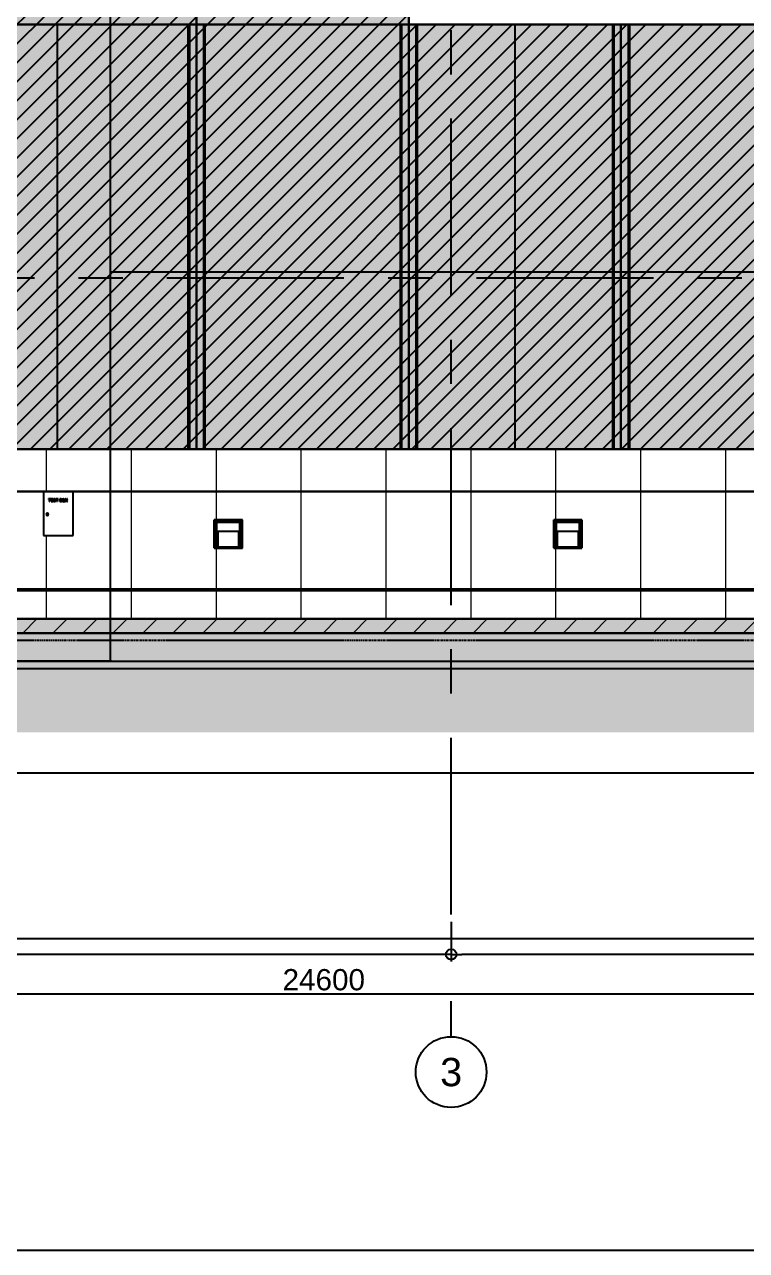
# Model space of a CAD drawing. Header units: millimetres. Extents: x 2519235 to 7246330, y 25937 to 201821.
# Drawn here: x 3252969 to 3258072, y 96627 to 105290 of the extents above; entities that cross this region are included whole.
import ezdxf
from ezdxf.enums import TextEntityAlignment as Align
from ezdxf.xclip import XClip

# ---------------------------------------------------------------- set-up
doc = ezdxf.new("R2010")
doc.units = ezdxf.units.MM
doc.header["$XCLIPFRAME"] = 0
doc.set_wipeout_variables(frame=1)
for name, pattern in [('Centre', [31.75, 6.35, -4.7625, 15.875, -4.7625]), ('HIDDEN', [0.375, 0.25, -0.125]), ('TA_GL_005.00000', [13.75, 5, -1.25, 1.25, -1.25, 5])]:
    doc.linetypes.add(name, pattern=pattern)
for name, color, linetype in [('000 - 0_HIDE_OBJ_FRAMING_DEF_SUB_1', 7, 'Continuous'), ('000 - 0_SYM_DWG_GRID-BUBBLE_MAIN_COLOR_1', 7, 'Continuous'), ('000 - 0_SYM_DWG_GRIDLINE_MAIN_COLOR_1', 7, 'Continuous'), ('000 - 0_SYM_DWG_GRIDLINE_MAIN_COLOR_251', 7, 'Continuous'), ('000 - CONCRETE_COL_CUT_COLOR_1', 7, 'Continuous'), ('000 - CONCRETE_COL_HATCH_', 7, 'Continuous'), ('000 - CONCRETE_COL_WIPEOUT_', 7, 'Continuous'), ('000 - CONCRETE_PRECAST_HATCH_', 7, 'Continuous'), ('000 - CONCRETE_WALL_CUT_COLOR_3', 7, 'Continuous'), ('000 - CONCRETE_WALL_CUT_COLOR_5', 7, 'Continuous'), ('000 - H A T C H', 7, 'Continuous'), ('010 - ASPG_DIMS_NOM', 7, 'Continuous'), ('010 - ASPG_DIMS_OVERALL_2', 7, 'Continuous'), ('_Wall-PRECAST-E1', 7, 'HIDDEN'), ('_งานโครงสร้าง', 7, 'Continuous')]:
    doc.layers.add(name, color=color, linetype=linetype)
doc.styles.add('Arial', font='arial.ttf', dxfattribs={"height": 300})
doc.styles.add('FAMELINE_FOR_CKST', font='arial.ttf')
doc.styles.add('TA', font='', dxfattribs={"height": 4.5})
doc.styles.get('TA').set_extended_font_data('Cordia New')
doc.dimstyles.new('FAMELINE-CKST_C-C', dxfattribs={"dimtxt": 0.3, "dimasz": 0.15, "dimexe": 0.1, "dimexo": 0.1, "dimgap": 0.05, "dimtad": 1, "dimzin": 0, "dimdsep": 46, "dimtxsty": 'FAMELINE_FOR_CKST', "dimblk": 'ORIGIN', "dimblk1": 'ORIGIN', "dimblk2": 'ORIGIN', "dimsah": 1, "dimcen": 0.1, "dimdle": 0.1, "dimclrd": 7, "dimclre": 7, "dimclrt": 7, "dimadec": 0, "dimazin": 0, "dimtfac": 1, "dimtix": 1, "dimtmove": 2, "dimatfit": 3, "dimfxl": 1, "dimtolj": 1, "dimtzin": 0, "dimlwd": -1, "dimlwe": -1, "dimarcsym": 0})

# ---------------------------------------------------------------- blocks, each defined once
blk = doc.blocks.new('W-1-PP17-ENT1_REV02_20260415-163809_PP17_ENT1_SE_ELE3')
at = {"layer": '_Wall-PRECAST-E1', "color": 7, "lineweight": -3}
for points in [[(9900, 105290), (11400, 105290), (11400, 108290), (9900, 108290)], [(11400, 105290), (12900, 105290), (12900, 108290), (11400, 108290)], [(9900, 102290), (11400, 102290), (11400, 105290), (9900, 105290)], [(11400, 102290), (12900, 102290), (12900, 105290), (11400, 105290)], [(12900, 105290), (14400, 105290), (14400, 102290), (12900, 102290)], [(14400, 102290), (15900, 102290), (15900, 105290), (14400, 105290)]]:
    blk.add_lwpolyline(points, close=True, dxfattribs=at)
at = {"layer": '_งานโครงสร้าง', "color": 7, "extrusion": (-1.22465e-16, 1, 0)}
for p, q in [((10789.9, 116340), (10789.9, 100790)), ((10799.9, 100790), (10049.8, 100790))]:
    blk.add_line(p, q, dxfattribs=at)
at = {"layer": '_งานโครงสร้าง', "color": 7}
blk.add_line((17309.8, 103540), (10789.9, 103540), dxfattribs=at)
at = {"layer": 'Defpoints', "color": 7}
blk.add_lwpolyline([(-21407.2, 100790), (23378.9, 100790), (23378.9, 98830), (-21407.2, 98830)], close=True, dxfattribs=at)
blk = doc.blocks.new('*U962')
at = {"layer": '000 - H A T C H'}
h = blk.add_hatch(dxfattribs=at)
h.set_pattern_fill('AR-CONC', scale=0.05)
h.paths.add_polyline_path([(0, 0), (8275, 0), (8275, 3000), (3000, 3000), (3000, 14750), (0, 14750)])
at = {"layer": '000 - CONCRETE_COL_WIPEOUT_', "color": 7}
blk.add_lwpolyline([(8275, 0), (8275, 3000), (3000, 3000), (3000, 14750), (0, 14750), (0, 0), (8275, 0), (8275, 0), (8275, 0), (8275, 0), (8275, 0), (8275, 0)], close=True, dxfattribs=at)
blk = doc.blocks.new('A$Ce4dc3cae')
at = {"layer": '_Wall-PRECAST-E1', "color": 7, "lineweight": -3}
for points in [[(0, -11750), (1500, -11750), (1500, -8750), (0, -8750)], [(1500, -11750), (3000, -11750), (3000, -8750), (1500, -8750)], [(0, -14750), (1500, -14750), (1500, -11750), (0, -11750)], [(1500, -14750), (3000, -14750), (3000, -11750), (1500, -11750)], [(3000, -11750), (4500, -11750), (4500, -14750), (3000, -14750)], [(4500, -14750), (6000, -14750), (6000, -11750), (4500, -11750)]]:
    blk.add_lwpolyline(points, close=True, dxfattribs=at)
blk = doc.blocks.new('A$C7a4bdc73')
at = {"color": 7}
blk.add_blockref('*U962', (0, -14750), dxfattribs=at)
at = {"layer": '000 - CONCRETE_PRECAST_HATCH_'}
h = blk.add_hatch(dxfattribs=at)
h.set_pattern_fill('ANSI31', scale=30)
h.paths.add_polyline_path([(0, -14750), (0, 0), (3000, 0), (3000, -11750), (8275, -11750), (8275, -14750)])
at = {"layer": 'Defpoints', "color": 7}
blk.add_lwpolyline([(0, -14750), (0, 0), (3000, 0), (3000, -11750), (8275, -11750), (8275, -14750)], close=True, dxfattribs=at)
at = {"color": 7}
blk.add_blockref('A$Ce4dc3cae', (0, 0), dxfattribs=at)
blk = doc.blocks.new('DPA_Curved type A - Curved Type A-V81-ENTRANCE 1 - ELEVATION 4')
at = {"layer": '000 - 0_HIDE_OBJ_FRAMING_DEF_SUB_1', "color": 7}
for p, q in [((-2986542.7, 105290), (-2986492.7, 105290)), ((-2985042.7, 105290), (-2986542.7, 105290)), ((-2986542.7, 102290), (-2986542.7, 105290)), ((-2986542.7, 105290), (-2986542.7, 102290)), ((-2986492.7, 105290), (-2986482.7, 105290)), ((-2986492.7, 105290), (-2986492.7, 102290)), ((-2986492.7, 105290), (-2986492.7, 102290)), ((-2986482.7, 105290), (-2985102.7, 105290)), ((-2986482.7, 105290), (-2986482.7, 102290)), ((-2985102.7, 105290), (-2985092.7, 105290)), ((-2985102.7, 105290), (-2985102.7, 102290)), ((-2985092.7, 105290), (-2985042.7, 105290)), ((-2985092.7, 105290), (-2985092.7, 102290)), ((-2985092.7, 105290), (-2985092.7, 102290)), ((-2985042.7, 105290), (-2985042.7, 102290)), ((-2985042.7, 105290), (-2985042.7, 102290)), ((-2986542.7, 102290), (-2985042.7, 102290)), ((-2986492.7, 102290), (-2986542.7, 102290)), ((-2986482.7, 102290), (-2986492.7, 102290)), ((-2985102.7, 102290), (-2986482.7, 102290)), ((-2985092.7, 102290), (-2985102.7, 102290)), ((-2985042.7, 102290), (-2985092.7, 102290))]:
    blk.add_line(p, q, dxfattribs=at)
blk = doc.blocks.new('DPA_Curved type C_Left_Corner 1 - Curved Type C_Left_Corner 1-V97-ENTRANCE 1 - ELEVATION 4')
at = {"layer": '000 - 0_HIDE_OBJ_FRAMING_DEF_SUB_1', "color": 7}
for p, q in [((-2991042.7, 105290), (-2990992.7, 105290)), ((-2989542.7, 105290), (-2991042.7, 105290)), ((-2991042.7, 102290), (-2991042.7, 105290)), ((-2991042.7, 105290), (-2991042.7, 102290)), ((-2990992.7, 105290), (-2990982.7, 105290)), ((-2990992.7, 105290), (-2990992.7, 102290)), ((-2990992.7, 105290), (-2990992.7, 102290)), ((-2990982.7, 105290), (-2990526.1, 105290)), ((-2990982.7, 105290), (-2990982.7, 102290)), ((-2990526.1, 105290), (-2989602.7, 105290)), ((-2990526.1, 105290), (-2990526.1, 102290)), ((-2989602.7, 105290), (-2989592.7, 105290)), ((-2989602.7, 105290), (-2989602.7, 102290)), ((-2989592.7, 105290), (-2989542.7, 105290)), ((-2989592.7, 105290), (-2989592.7, 102290)), ((-2989592.7, 105290), (-2989592.7, 102290)), ((-2989542.7, 105290), (-2989542.7, 102290)), ((-2989542.7, 105290), (-2989542.7, 102290)), ((-2991042.7, 102290), (-2989542.7, 102290)), ((-2990992.7, 102290), (-2991042.7, 102290)), ((-2990982.7, 102290), (-2990992.7, 102290)), ((-2990526.1, 102290), (-2990982.7, 102290)), ((-2989602.7, 102290), (-2990526.1, 102290)), ((-2989592.7, 102290), (-2989602.7, 102290)), ((-2989542.7, 102290), (-2989592.7, 102290))]:
    blk.add_line(p, q, dxfattribs=at)
blk = doc.blocks.new('DPA_Curved type B - Curved Type B-V99-ENTRANCE 1 - ELEVATION 4')
at = {"layer": '000 - 0_HIDE_OBJ_FRAMING_DEF_SUB_1', "color": 7}
for p, q in [((-2986542.7, 105290), (-2988042.7, 105290)), ((-2988042.7, 105290), (-2987992.7, 105290)), ((-2988042.7, 102290), (-2988042.7, 105290)), ((-2988042.7, 105290), (-2988042.7, 102290)), ((-2987992.7, 105290), (-2987982.7, 105290)), ((-2987992.7, 105290), (-2987992.7, 102290)), ((-2987992.7, 105290), (-2987992.7, 102290)), ((-2987982.7, 105290), (-2987292.7, 105290)), ((-2987982.7, 105290), (-2987982.7, 102290)), ((-2987292.7, 105290), (-2986602.7, 105290)), ((-2987292.7, 105290), (-2987292.7, 102290)), ((-2986602.7, 105290), (-2986592.7, 105290)), ((-2986602.7, 105290), (-2986602.7, 102290)), ((-2986592.7, 105290), (-2986542.7, 105290)), ((-2986592.7, 105290), (-2986592.7, 102290)), ((-2986592.7, 105290), (-2986592.7, 102290)), ((-2986542.7, 102290), (-2986542.7, 105290)), ((-2986542.7, 105290), (-2986542.7, 102290)), ((-2987992.7, 102290), (-2988042.7, 102290)), ((-2988042.7, 102290), (-2986542.7, 102290)), ((-2987982.7, 102290), (-2987992.7, 102290)), ((-2987292.7, 102290), (-2987982.7, 102290)), ((-2986602.7, 102290), (-2987292.7, 102290)), ((-2986592.7, 102290), (-2986602.7, 102290)), ((-2986542.7, 102290), (-2986592.7, 102290))]:
    blk.add_line(p, q, dxfattribs=at)
blk = doc.blocks.new('Earth Pit - Earth Pit-19125014-ENTRANCE 1 - ELEVATION 4')
at = {"layer": '000 - 0_HIDE_OBJ_FRAMING_DEF_SUB_1', "color": 7}
for p, q in [((-2983037.3, 101090), (-2983337.3, 101090)), ((-2983337.3, 101090), (-2983037.3, 101090))]:
    blk.add_line(p, q, dxfattribs=at)
blk = doc.blocks.new('ACM_TEST BOX - test box-V202-ENTRANCE 1 - ELEVATION 4')
at = {"layer": '000 - 0_HIDE_OBJ_FRAMING_DEF_SUB_1', "color": 7}
for p, q in [((-2990412.9, 101990), (-2990622.9, 101990)), ((-2990622.9, 101990), (-2990622.9, 101680)), ((-2990622.9, 101990), (-2990412.9, 101990)), ((-2990412.9, 101680), (-2990412.9, 101990)), ((-2990572.4, 101938), (-2990587.8, 101938)), ((-2990587.8, 101938), (-2990587.8, 101935.5)), ((-2990587.8, 101935.5), (-2990587.8, 101938)), ((-2990587.8, 101938), (-2990572.4, 101938)), ((-2990587.8, 101935.5), (-2990581.3, 101935.5)), ((-2990581.3, 101935.5), (-2990587.8, 101935.5)), ((-2990581.3, 101935.5), (-2990581.3, 101918.3)), ((-2990581.3, 101918.3), (-2990581.3, 101935.5)), ((-2990581.3, 101918.3), (-2990578.9, 101918.3)), ((-2990578.9, 101918.3), (-2990581.3, 101918.3)), ((-2990578.9, 101918.3), (-2990578.9, 101935.5)), ((-2990578.9, 101935.5), (-2990572.4, 101935.5)), ((-2990572.4, 101935.5), (-2990578.9, 101935.5)), ((-2990578.9, 101935.5), (-2990578.9, 101918.3)), ((-2990572.4, 101935.5), (-2990572.4, 101938)), ((-2990572.4, 101938), (-2990572.4, 101935.5)), ((-2990555.5, 101938), (-2990569.7, 101938)), ((-2990569.7, 101938), (-2990569.7, 101918.3)), ((-2990569.7, 101918.3), (-2990569.7, 101938)), ((-2990569.7, 101938), (-2990555.5, 101938)), ((-2990569.7, 101918.3), (-2990555.2, 101918.3)), ((-2990555.2, 101918.3), (-2990569.7, 101918.3)), ((-2990567.2, 101929.7), (-2990567.2, 101935.5)), ((-2990567.2, 101935.5), (-2990555.5, 101935.5)), ((-2990555.5, 101935.5), (-2990567.2, 101935.5)), ((-2990567.2, 101935.5), (-2990567.2, 101929.7)), ((-2990556.1, 101929.7), (-2990567.2, 101929.7)), ((-2990567.2, 101929.7), (-2990556.1, 101929.7)), ((-2990567.2, 101920.8), (-2990567.2, 101927.2)), ((-2990567.2, 101927.2), (-2990556.1, 101927.2)), ((-2990556.1, 101927.2), (-2990567.2, 101927.2)), ((-2990567.2, 101927.2), (-2990567.2, 101920.8)), ((-2990555.2, 101920.8), (-2990567.2, 101920.8)), ((-2990567.2, 101920.8), (-2990555.2, 101920.8)), ((-2990556.1, 101927.2), (-2990556.1, 101929.7)), ((-2990556.1, 101929.7), (-2990556.1, 101927.2)), ((-2990555.5, 101935.5), (-2990555.5, 101938)), ((-2990555.5, 101938), (-2990555.5, 101935.5)), ((-2990555.2, 101918.3), (-2990555.2, 101920.8)), ((-2990555.2, 101920.8), (-2990555.2, 101918.3)), ((-2990552.4, 101925.1), (-2990551.4, 101921.3)), ((-2990550, 101925.1), (-2990552.4, 101925.1)), ((-2990552.4, 101925.1), (-2990550, 101925.1)), ((-2990551.4, 101921.3), (-2990552.4, 101925.1)), ((-2990551, 101935.7), (-2990551.8, 101932.9)), ((-2990551.8, 101932.9), (-2990551, 101935.7)), ((-2990551.8, 101932.9), (-2990551.1, 101930.4)), ((-2990551.1, 101930.4), (-2990551.8, 101932.9)), ((-2990551.4, 101921.3), (-2990548.6, 101918.8)), ((-2990548.6, 101918.8), (-2990551.4, 101921.3)), ((-2990551.1, 101930.4), (-2990549, 101928.6)), ((-2990549, 101928.6), (-2990551.1, 101930.4)), ((-2990548.5, 101937.6), (-2990551, 101935.7)), ((-2990551, 101935.7), (-2990548.5, 101937.6)), ((-2990549.2, 101922.6), (-2990550, 101925.1)), ((-2990550, 101925.1), (-2990549.2, 101922.6)), ((-2990549.3, 101932.9), (-2990548.2, 101935)), ((-2990548.2, 101935), (-2990549.3, 101932.9)), ((-2990548.6, 101931.2), (-2990549.3, 101932.9)), ((-2990549.3, 101932.9), (-2990548.6, 101931.2)), ((-2990547.2, 101921), (-2990549.2, 101922.6)), ((-2990549.2, 101922.6), (-2990547.2, 101921)), ((-2990549, 101928.6), (-2990545.2, 101927.4)), ((-2990545.2, 101927.4), (-2990549, 101928.6)), ((-2990544.5, 101929.9), (-2990548.6, 101931.2)), ((-2990548.6, 101931.2), (-2990544.5, 101929.9)), ((-2990548.6, 101918.8), (-2990544.2, 101918)), ((-2990544.2, 101918), (-2990548.6, 101918.8)), ((-2990544.8, 101938.3), (-2990548.5, 101937.6)), ((-2990548.5, 101937.6), (-2990544.8, 101938.3)), ((-2990548.2, 101935), (-2990544.7, 101935.8)), ((-2990544.7, 101935.8), (-2990548.2, 101935)), ((-2990544.3, 101920.4), (-2990547.2, 101921)), ((-2990547.2, 101921), (-2990544.3, 101920.4)), ((-2990545.2, 101927.4), (-2990541.6, 101926.4)), ((-2990541.6, 101926.4), (-2990545.2, 101927.4)), ((-2990540.9, 101937.6), (-2990544.8, 101938.3)), ((-2990544.8, 101938.3), (-2990540.9, 101937.6)), ((-2990544.7, 101935.8), (-2990541.2, 101935)), ((-2990541.2, 101935), (-2990544.7, 101935.8)), ((-2990540.2, 101928.6), (-2990544.5, 101929.9)), ((-2990544.5, 101929.9), (-2990540.2, 101928.6)), ((-2990541.7, 101920.9), (-2990544.3, 101920.4)), ((-2990544.3, 101920.4), (-2990541.7, 101920.9)), ((-2990544.2, 101918), (-2990540.5, 101918.8)), ((-2990540.5, 101918.8), (-2990544.2, 101918)), ((-2990540, 101922.1), (-2990541.7, 101920.9)), ((-2990541.7, 101920.9), (-2990540, 101922.1)), ((-2990541.6, 101926.4), (-2990539.9, 101925.3)), ((-2990539.9, 101925.3), (-2990541.6, 101926.4)), ((-2990541.2, 101935), (-2990539.8, 101932.4)), ((-2990539.8, 101932.4), (-2990541.2, 101935)), ((-2990538.3, 101935.5), (-2990540.9, 101937.6)), ((-2990540.9, 101937.6), (-2990538.3, 101935.5)), ((-2990540.5, 101918.8), (-2990537.9, 101920.9)), ((-2990537.9, 101920.9), (-2990540.5, 101918.8)), ((-2990537.8, 101926.6), (-2990540.2, 101928.6)), ((-2990540.2, 101928.6), (-2990537.8, 101926.6)), ((-2990539.5, 101923.8), (-2990540, 101922.1)), ((-2990540, 101922.1), (-2990539.5, 101923.8)), ((-2990539.9, 101925.3), (-2990539.5, 101923.8)), ((-2990539.5, 101923.8), (-2990539.9, 101925.3)), ((-2990539.8, 101932.4), (-2990537.3, 101932.4)), ((-2990537.3, 101932.4), (-2990539.8, 101932.4)), ((-2990537.3, 101932.4), (-2990538.3, 101935.5)), ((-2990538.3, 101935.5), (-2990537.3, 101932.4)), ((-2990537.9, 101920.9), (-2990537, 101923.8)), ((-2990537, 101923.8), (-2990537.9, 101920.9)), ((-2990537, 101923.8), (-2990537.8, 101926.6)), ((-2990537.8, 101926.6), (-2990537, 101923.8)), ((-2990519.5, 101938), (-2990534.9, 101938)), ((-2990534.9, 101938), (-2990534.9, 101935.5)), ((-2990534.9, 101935.5), (-2990534.9, 101938)), ((-2990534.9, 101938), (-2990519.5, 101938)), ((-2990534.9, 101935.5), (-2990528.4, 101935.5)), ((-2990528.4, 101935.5), (-2990534.9, 101935.5)), ((-2990528.4, 101935.5), (-2990528.4, 101918.3)), ((-2990528.4, 101918.3), (-2990528.4, 101935.5)), ((-2990528.4, 101918.3), (-2990526, 101918.3)), ((-2990526, 101918.3), (-2990528.4, 101918.3)), ((-2990526, 101918.3), (-2990526, 101935.5)), ((-2990526, 101935.5), (-2990519.5, 101935.5)), ((-2990519.5, 101935.5), (-2990526, 101935.5)), ((-2990526, 101935.5), (-2990526, 101918.3)), ((-2990519.5, 101935.5), (-2990519.5, 101938)), ((-2990519.5, 101938), (-2990519.5, 101935.5)), ((-2990501.5, 101938), (-2990509, 101938)), ((-2990509, 101938), (-2990509, 101918.3)), ((-2990509, 101918.3), (-2990509, 101938)), ((-2990509, 101938), (-2990501.5, 101938)), ((-2990509, 101918.3), (-2990501.6, 101918.3)), ((-2990501.6, 101918.3), (-2990509, 101918.3)), ((-2990506.6, 101930), (-2990506.6, 101935.5)), ((-2990506.6, 101935.5), (-2990502.4, 101935.5)), ((-2990502.4, 101935.5), (-2990506.6, 101935.5)), ((-2990506.6, 101935.5), (-2990506.6, 101930)), ((-2990502.1, 101930), (-2990506.6, 101930)), ((-2990506.6, 101930), (-2990502.1, 101930)), ((-2990506.6, 101920.8), (-2990506.6, 101927.5)), ((-2990506.6, 101927.5), (-2990501.8, 101927.5)), ((-2990501.8, 101927.5), (-2990506.6, 101927.5)), ((-2990506.6, 101927.5), (-2990506.6, 101920.8)), ((-2990501.5, 101920.8), (-2990506.6, 101920.8)), ((-2990506.6, 101920.8), (-2990501.5, 101920.8)), ((-2990502.4, 101935.5), (-2990499.3, 101935.3)), ((-2990499.3, 101935.3), (-2990502.4, 101935.5)), ((-2990499.5, 101930.2), (-2990502.1, 101930)), ((-2990502.1, 101930), (-2990499.5, 101930.2)), ((-2990501.8, 101927.5), (-2990498.7, 101927.2)), ((-2990498.7, 101927.2), (-2990501.8, 101927.5)), ((-2990501.6, 101918.3), (-2990498.4, 101918.6)), ((-2990498.4, 101918.6), (-2990501.6, 101918.3)), ((-2990497.8, 101937.4), (-2990501.5, 101938)), ((-2990501.5, 101938), (-2990497.8, 101937.4)), ((-2990499.7, 101920.9), (-2990501.5, 101920.8)), ((-2990501.5, 101920.8), (-2990499.7, 101920.9)), ((-2990498.2, 101921.4), (-2990499.7, 101920.9)), ((-2990499.7, 101920.9), (-2990498.2, 101921.4)), ((-2990497.9, 101931.1), (-2990499.5, 101930.2)), ((-2990499.5, 101930.2), (-2990497.9, 101931.1)), ((-2990499.3, 101935.3), (-2990497.8, 101934.3)), ((-2990497.8, 101934.3), (-2990499.3, 101935.3)), ((-2990498.7, 101927.2), (-2990497.2, 101926.1)), ((-2990497.2, 101926.1), (-2990498.7, 101927.2)), ((-2990498.4, 101918.6), (-2990496.3, 101919.6)), ((-2990496.3, 101919.6), (-2990498.4, 101918.6)), ((-2990496.7, 101924.1), (-2990498.2, 101921.4)), ((-2990498.2, 101921.4), (-2990496.7, 101924.1)), ((-2990497.3, 101932.7), (-2990497.9, 101931.1)), ((-2990497.9, 101931.1), (-2990497.3, 101932.7)), ((-2990495.7, 101935.6), (-2990497.8, 101937.4)), ((-2990497.8, 101937.4), (-2990495.7, 101935.6)), ((-2990497.8, 101934.3), (-2990497.3, 101932.7)), ((-2990497.3, 101932.7), (-2990497.8, 101934.3)), ((-2990497.5, 101929.1), (-2990495.5, 101930.8)), ((-2990495.5, 101930.8), (-2990497.5, 101929.1)), ((-2990495.1, 101927.2), (-2990497.5, 101929.1)), ((-2990497.5, 101929.1), (-2990495.1, 101927.2)), ((-2990497.2, 101926.1), (-2990496.7, 101924.1)), ((-2990496.7, 101924.1), (-2990497.2, 101926.1)), ((-2990496.3, 101919.6), (-2990494.9, 101921.5)), ((-2990494.9, 101921.5), (-2990496.3, 101919.6)), ((-2990494.9, 101933.1), (-2990495.7, 101935.6)), ((-2990495.7, 101935.6), (-2990494.9, 101933.1)), ((-2990495.5, 101930.8), (-2990494.9, 101933.1)), ((-2990494.9, 101933.1), (-2990495.5, 101930.8)), ((-2990494.3, 101924.2), (-2990495.1, 101927.2)), ((-2990495.1, 101927.2), (-2990494.3, 101924.2)), ((-2990494.9, 101921.5), (-2990494.3, 101924.2)), ((-2990494.3, 101924.2), (-2990494.9, 101921.5)), ((-2990489.2, 101935.5), (-2990491.8, 101927.9)), ((-2990491.8, 101927.9), (-2990489.2, 101935.5)), ((-2990491.8, 101927.9), (-2990490.7, 101923)), ((-2990490.7, 101923), (-2990491.8, 101927.9)), ((-2990490.7, 101923), (-2990487.4, 101919.3)), ((-2990487.4, 101919.3), (-2990490.7, 101923)), ((-2990489.3, 101927.9), (-2990487.3, 101934)), ((-2990487.3, 101934), (-2990489.3, 101927.9)), ((-2990487.4, 101922.4), (-2990489.3, 101927.9)), ((-2990489.3, 101927.9), (-2990487.4, 101922.4)), ((-2990482.4, 101938.3), (-2990489.2, 101935.5)), ((-2990489.2, 101935.5), (-2990482.4, 101938.3)), ((-2990482.4, 101920.4), (-2990487.4, 101922.4)), ((-2990487.4, 101922.4), (-2990482.4, 101920.4)), ((-2990487.4, 101919.3), (-2990482.4, 101918)), ((-2990482.4, 101918), (-2990487.4, 101919.3)), ((-2990487.3, 101934), (-2990482.4, 101935.8)), ((-2990482.4, 101935.8), (-2990487.3, 101934)), ((-2990477.5, 101937), (-2990482.4, 101938.3)), ((-2990482.4, 101938.3), (-2990477.5, 101937)), ((-2990482.4, 101935.8), (-2990478.8, 101934.9)), ((-2990478.8, 101934.9), (-2990482.4, 101935.8)), ((-2990477.5, 101922.4), (-2990482.4, 101920.4)), ((-2990482.4, 101920.4), (-2990477.5, 101922.4)), ((-2990482.4, 101918), (-2990477.7, 101919.2)), ((-2990477.7, 101919.2), (-2990482.4, 101918)), ((-2990478.8, 101934.9), (-2990476.3, 101932.2)), ((-2990476.3, 101932.2), (-2990478.8, 101934.9)), ((-2990477.7, 101919.2), (-2990474.2, 101922.8)), ((-2990474.2, 101922.8), (-2990477.7, 101919.2)), ((-2990474.2, 101933.4), (-2990477.5, 101937)), ((-2990477.5, 101937), (-2990474.2, 101933.4)), ((-2990475.5, 101928.1), (-2990477.5, 101922.4)), ((-2990477.5, 101922.4), (-2990475.5, 101928.1)), ((-2990476.3, 101932.2), (-2990475.5, 101928.1)), ((-2990475.5, 101928.1), (-2990476.3, 101932.2)), ((-2990473, 101928.1), (-2990474.2, 101933.4)), ((-2990474.2, 101933.4), (-2990473, 101928.1)), ((-2990474.2, 101922.8), (-2990473, 101928.1)), ((-2990473, 101928.1), (-2990474.2, 101922.8)), ((-2990464.2, 101929), (-2990471.8, 101918.3)), ((-2990471.8, 101918.3), (-2990464.2, 101929)), ((-2990471.8, 101918.3), (-2990468.8, 101918.3)), ((-2990468.8, 101918.3), (-2990471.8, 101918.3)), ((-2990467.6, 101938), (-2990470.6, 101938)), ((-2990470.6, 101938), (-2990464.2, 101929)), ((-2990464.2, 101929), (-2990470.6, 101938)), ((-2990470.6, 101938), (-2990467.6, 101938)), ((-2990468.8, 101918.3), (-2990463.9, 101925.3)), ((-2990463.9, 101925.3), (-2990468.8, 101918.3)), ((-2990464, 101932.9), (-2990467.6, 101938)), ((-2990467.6, 101938), (-2990464, 101932.9)), ((-2990462.8, 101931), (-2990464, 101932.9)), ((-2990464, 101932.9), (-2990462.8, 101931)), ((-2990463.9, 101925.3), (-2990462.7, 101926.9)), ((-2990462.7, 101926.9), (-2990463.9, 101925.3)), ((-2990461.4, 101933), (-2990462.8, 101931)), ((-2990462.8, 101931), (-2990461.4, 101933)), ((-2990462.7, 101926.9), (-2990461.7, 101925.4)), ((-2990461.7, 101925.4), (-2990462.7, 101926.9)), ((-2990461.7, 101925.4), (-2990456.6, 101918.3)), ((-2990456.6, 101918.3), (-2990461.7, 101925.4)), ((-2990457.9, 101938), (-2990461.4, 101933)), ((-2990461.4, 101933), (-2990457.9, 101938)), ((-2990461.2, 101929), (-2990454.9, 101938)), ((-2990454.9, 101938), (-2990461.2, 101929)), ((-2990453.7, 101918.3), (-2990461.2, 101929)), ((-2990461.2, 101929), (-2990453.7, 101918.3)), ((-2990454.9, 101938), (-2990457.9, 101938)), ((-2990457.9, 101938), (-2990454.9, 101938)), ((-2990456.6, 101918.3), (-2990453.7, 101918.3)), ((-2990453.7, 101918.3), (-2990456.6, 101918.3)), ((-2990598.8, 101828.5), (-2990598.8, 101830)), ((-2990598.8, 101830), (-2990593.8, 101830)), ((-2990593.8, 101830), (-2990598.8, 101830)), ((-2990598.8, 101830), (-2990598.8, 101828.5)), ((-2990593.8, 101828.5), (-2990598.8, 101828.5)), ((-2990598.8, 101828.5), (-2990593.8, 101828.5)), ((-2990593.8, 101830), (-2990593.8, 101828.5)), ((-2990593.8, 101828.5), (-2990593.8, 101830)), ((-2990622.9, 101680), (-2990412.9, 101680))]:
    blk.add_line(p, q, dxfattribs=at)
for radius, start, end in [(8.51, 0, 180), (8.51, 0, 180), (8.51, 180, 0), (8.51, 180, 0), (7.56, 0, 180), (7.56, 0, 180), (7.56, 180, 0), (7.56, 180, 0), (6.56, 0, 180), (6.56, 0, 180), (6.56, 180, 0), (6.56, 180, 0)]:
    blk.add_arc((-2990596.2, 101829.3), radius, start, end, dxfattribs=at)
blk = doc.blocks.new('DPA_LIGHTING_WALL MOUNT_WLL711 1 - 10W LED_use_-V240-ENTRANCE 1 - ELEVATION 4')
at = {"layer": '000 - 0_HIDE_OBJ_FRAMING_DEF_SUB_1', "color": 7}
for p, q in [((-3016436.4, 101790), (-3016636.4, 101790)), ((-3016636.4, 101790), (-3016636.4, 101590)), ((-3016635.4, 101789), (-3016619.2, 101771)), ((-3016635.4, 101789), (-3016437.4, 101789)), ((-3016635.4, 101591), (-3016635.4, 101789)), ((-3016626.4, 101780), (-3016446.4, 101780)), ((-3016626.4, 101780), (-3016626.4, 101600)), ((-3016626.4, 101709.4), (-3016446.4, 101709.4)), ((-3016454.2, 101771), (-3016619.2, 101771)), ((-3016619.2, 101771), (-3016619.2, 101709.4)), ((-3016610.7, 101709.4), (-3016610.7, 101600)), ((-3016460.9, 101600), (-3016460.9, 101709.4)), ((-3016454.2, 101771), (-3016437.4, 101789)), ((-3016454.2, 101709.4), (-3016454.2, 101771)), ((-3016446.4, 101600), (-3016446.4, 101780)), ((-3016437.4, 101789), (-3016437.4, 101591)), ((-3016436.4, 101590), (-3016436.4, 101790)), ((-3016636.4, 101590), (-3016626.4, 101600)), ((-3016636.4, 101590), (-3016436.4, 101590)), ((-3016437.4, 101591), (-3016635.4, 101591)), ((-3016626.4, 101600), (-3016446.4, 101600)), ((-3016436.4, 101590), (-3016446.4, 101600))]:
    blk.add_line(p, q, dxfattribs=at)
blk = doc.blocks.new('A$C9a10139f')
at = {"layer": '000 - 0_HIDE_OBJ_FRAMING_DEF_SUB_1', "lineweight": 9}
h = blk.add_hatch(dxfattribs=at)
h.set_pattern_fill('FP_14', style=0, pattern_type=2)
h.set_pattern_definition([(90, (-7875.16, -2710), (-600, 4e-14), [])])
h.paths.add_polyline_path([(-14600, -1510), (-6550, -1510), (-6550, -1210), (-14600, -1210), (-14600, -1317.2)])
h = blk.add_hatch(dxfattribs=at)
h.set_pattern_fill('FP_3', style=0, pattern_type=2)
h.set_pattern_definition([(90, (-7875.16, -2200), (-600, 4e-14), [])])
h.paths.add_polyline_path([(-14750, -2410), (-6550, -2410), (-6550, -2210), (-14750, -2210), (-14750, -2264.1)])
h.paths.add_polyline_path([(-10728.8, -2200), (-6550, -2200), (-6550, -1510), (-14070.2, -1510), (-14070.2, -1820), (-14280.2, -1820), (-14280.2, -1510), (-14750, -1510), (-14750, -2200), (-10828.5, -2200)])
at = {"layer": '000 - 0_HIDE_OBJ_FRAMING_DEF_SUB_1', "lineweight": 25}
h = blk.add_hatch(dxfattribs=at)
h.set_pattern_fill('FP_31', style=0, pattern_type=2)
h.set_pattern_definition([(50, (2976342.74, -103500), (364.36793, -31.878294), [38.1, -419.1]), (355, (2976342.74, -103500), (-70.48585, 382.113303), [30.48, -335.28]), (100.451, (2976373.1, -103502.66), (293.885003, 350.233376), [32.38, -356.18]), (46.184, (2976342.74, -103398.4), (542.15848, -84.08583), [57.15, -628.65]), (96.636, (2976387.9, -103405.4), (474.8049, 494.85542), [48.57, -534.27]), (351.184, (2976342.74, -103398.4), (474.8102, 494.85008), [45.72, -502.92]), (21, (2976393.54, -103423.8), (303.228468, -204.530462), [38.1, -419.1]), (326, (2976393.54, -103423.8), (123.60389, 368.376044), [30.48, -335.28]), (71.451, (2976418.8, -103440.84), (426.834125, 163.842736), [32.38, -356.18]), (37.5, (2976342.74, -103500), (6.1766457, 169.1101516), [16.764, -314.452, 16.764, -323.596, -336.55]), (37.5, (2976342.74, -103500), (6.1766457, 169.1101516), [-671.576, 16.764, -319.786]), (7.5, (2976342.74, -103500), (133.638876, 200.361494), [16.764, -177.292, 16.764, -306.832, -128.27]), (7.5, (2976342.74, -103500), (133.638876, 200.361494), [-517.652, 16.764, -111.506]), (327.5, (2976229.46, -103500), (271.181819, -11.4583626), [16.764, -110.236, 16.764, -379.476, -525.78]), (327.5, (2976229.46, -103500), (271.181819, -11.4583626), [-523.24, 16.764, -509.016]), (317.5, (2976178.66, -103500), (296.25851, 50.852847), [16.764, -148.336, 16.764, -246.38, -373.38]), (317.5, (2976178.66, -103500), (296.25851, 50.852847), [-428.244, 16.764, -356.616])])
h.paths.add_polyline_path([(-48851.7, -3211.1), (-48551.7, -3211.1), (-48551.7, -2760), (-4210.3, -2760), (-4210.3, -3211.1), (-3910.3, -3210), (-3910.3, -2760), (1028.2, -2760), (1028.2, -2510), (-3910.3, -2510), (-3910.3, -2010), (-4210.3, -2010), (-4210.3, -2510), (-48551.7, -2510), (-48551.7, -2110), (-48851.7, -2110), (-48851.7, -2510), (-49985.4, -2510), (-49985.4, -2760), (-48851.7, -2760), (-48851.7, -3160)])
at = {"layer": '000 - 0_HIDE_OBJ_FRAMING_DEF_SUB_1', "lineweight": 9}
h = blk.add_hatch(dxfattribs=at)
h.set_pattern_fill('FP_2', style=0, pattern_type=2)
h.set_pattern_definition([(90, (-6475, -2560), (-600, 4e-14), [])])
h.paths.add_polyline_path([(-6575, -2210), (-6550, -2210), (-6550, -2200), (-14750, -2200), (-14750, -2210), (-6743.4, -2210)])
h = blk.add_hatch(dxfattribs=at)
h.set_pattern_fill('FP_30', style=0, pattern_type=2)
h.set_pattern_definition([(45, (2976342.74, -103500), (-106.066017, 106.066017), [])])
h.paths.add_polyline_path([(300, -2510), (1028.2, -2510), (1028.2, -2410), (-3910.3, -2410), (-3910.3, -2510), (-2160.2, -2510)])
h.paths.add_polyline_path([(-49188.3, -2510), (-48901.7, -2510), (-48902.1, -2410), (-49985.4, -2410), (-49985.4, -2510)])
h.paths.add_polyline_path([(-48551.7, -2510), (-4210.3, -2510), (-4210.3, -2410), (-48551.7, -2410)])
h = blk.add_hatch(dxfattribs=at)
h.set_pattern_fill('FP_29', style=0, pattern_type=2)
h.set_pattern_definition([(45, (2976342.74, -103500), (0, 449.012806), [317.5, -317.5]), (45, (2976258.56, -103415.8), (0, 449.012806), [317.5, -317.5]), (45, (2976174.37, -103331.62), (0, 449.012806), [317.5, -317.5]), (135, (2976174.37, -103275.5), (-449.012806, 3e-14), [317.5, -317.5]), (135, (2976258.56, -103191.3), (-449.012806, 3e-14), [317.5, -317.5]), (135, (2976342.74, -103107.1), (-449.012806, 3e-14), [317.5, -317.5])])
h.paths.add_polyline_path([(-24777.5, -3211.1), (-4210.3, -3210), (-4210.3, -2760), (-48551.7, -2760), (-48551.7, -3211.1), (-24877.1, -3211.1)])
h.paths.add_polyline_path([(-49667.2, -3211.1), (-48851.7, -3211.1), (-48851.7, -2760), (-49985.4, -2760), (-49985.4, -3211.1)])
h.paths.add_polyline_path([(300, -3211.1), (1028.2, -3210), (1028.2, -2760), (-3910.3, -2760), (-3910.3, -3211.1), (120.4, -3211.1)])
at = {"layer": '000 - 0_HIDE_OBJ_FRAMING_DEF_SUB_1', "color": 7, "lineweight": 9}
for p, q in [((-14600, -1210), (-6550, -1210)), ((-14600, -1510), (-6550, -1510)), ((-6550, -1510), (-14600, -1510))]:
    blk.add_line(p, q, dxfattribs=at)
at = {"layer": '000 - 0_HIDE_OBJ_FRAMING_DEF_SUB_1', "color": 7}
for p, q in [((-6550, -1210), (-14600, -1210)), ((-6550, -1510), (-14750, -1510)), ((-14600, -1510), (-6550, -1510)), ((-14750, -2200), (-6550, -2200)), ((-6550, -2200), (-14750, -2200)), ((-6550, -2210), (-14750, -2210)), ((-14750, -2210), (-6550, -2210)), ((-4210.3, -2410), (-48551.7, -2410)), ((-48551.7, -2410), (-4210.3, -2410)), ((-4210.3, -2410), (-48551.7, -2410)), ((-4210.3, -2410), (-48551.7, -2410)), ((-4210.3, -2410), (-48551.7, -2410)), ((-14700, -2410), (-4210.3, -2410)), ((-6400, -2410), (-14700, -2410)), ((-48551.7, -2510), (-4210.3, -2510)), ((-4210.3, -2510), (-48551.7, -2510)), ((-48551.7, -2760), (-4210.3, -2760))]:
    blk.add_line(p, q, dxfattribs=at)
at = {"layer": '000 - 0_HIDE_OBJ_FRAMING_DEF_SUB_1', "color": 7, "linetype": 'Centre'}
blk.add_line((-50624.2, -2560), (2315.7, -2560), dxfattribs=at)
at = {"layer": '000 - 0_HIDE_OBJ_FRAMING_DEF_SUB_1', "color": 7}
for name, p in [('DPA_Curved type C_Left_Corner 1 - Curved Type C_Left_Corner 1-V97-ENTRANCE 1 - ELEVATION 4', (2976342.7, -103500)), ('DPA_Curved type A - Curved Type A-V81-ENTRANCE 1 - ELEVATION 4', (2973342.7, -103500)), ('DPA_Curved type B - Curved Type B-V99-ENTRANCE 1 - ELEVATION 4', (2976342.7, -103500)), ('DPA_Curved type A - Curved Type A-V81-ENTRANCE 1 - ELEVATION 4', (2976342.7, -103500)), ('ACM_TEST BOX - test box-V202-ENTRANCE 1 - ELEVATION 4', (2976342.7, -103500)), ('DPA_LIGHTING_WALL MOUNT_WLL711 1 - 10W LED_use_-V240-ENTRANCE 1 - ELEVATION 4', (3003561.2, -103500)), ('DPA_LIGHTING_WALL MOUNT_WLL711 1 - 10W LED_use_-V240-ENTRANCE 1 - ELEVATION 4', (3005961.2, -103500)), ('Earth Pit - Earth Pit-19125014-ENTRANCE 1 - ELEVATION 4', (2969142.7, -103500))]:
    blk.add_blockref(name, p, dxfattribs=at)
blk = doc.blocks.new('*U972')
at = {"layer": '000 - 0_SYM_DWG_GRIDLINE_MAIN_COLOR_1', "color": 7}
blk.add_line((37.25, 0), (32.25, 0), dxfattribs=at)
blk.add_circle((42.25, 0), 5, dxfattribs=at)
at = {"layer": '000 - 0_SYM_DWG_GRIDLINE_MAIN_COLOR_251', "color": 7, "linetype": 'ByBlock', "ltscale": 5}
blk.add_line((20, 0), (-348.8, 0), dxfattribs=at)
at = {"layer": '000 - 0_SYM_DWG_GRIDLINE_MAIN_COLOR_251', "color": 7}
blk.add_point((0, 0), dxfattribs=at)
at = {"color": 7, "style": 'TA', "flags": 1}
blk.add_attdef('LOCATION', (6, -6), '', height=4.5, rotation=270, dxfattribs=at)
at = {"layer": '000 - 0_SYM_DWG_GRID-BUBBLE_MAIN_COLOR_1', "color": 7, "style": 'Arial'}
blk.add_attdef('GRID-HEAD', text='', height=4, rotation=90, dxfattribs=at).set_placement((42.25, 0), align=Align.MIDDLE_CENTER)
blk = doc.blocks.new('_Origin')
at = {"color": 7, "linetype": 'ByBlock', "lineweight": -2}
blk.add_line((0, 0), (-1, 0), dxfattribs=at)
blk.add_circle((0, 0), 0.5, dxfattribs=at)
blk = doc.blocks.new('*D2407')
at = {"layer": '010 - ASPG_DIMS_NOM', "color": 7, "transparency": 16777216}
for p, q in [((13200, 98950), (13200, 98668.7)), ((24600, 98950), (24600, 98668.7)), ((24525, 98718.7), (13275, 98718.7))]:
    blk.add_line(p, q, dxfattribs=at)
at = {"layer": 'Defpoints', "color": 7, "transparency": 16777216}
for p in [(13200, 99000), (24600, 99000), (13200, 98718.7)]:
    blk.add_point(p, dxfattribs=at)
at = {"layer": '010 - ASPG_DIMS_NOM', "color": 7, "transparency": 16777216, "xscale": 75, "yscale": 75, "zscale": 75, "rotation": 180}
blk.add_blockref('_Origin', (13200, 98718.7), dxfattribs=at)
at = {"layer": '010 - ASPG_DIMS_NOM', "color": 7, "transparency": 16777216, "xscale": 75, "yscale": 75, "zscale": 75}
blk.add_blockref('_Origin', (24600, 98718.7), dxfattribs=at)
at = {"layer": '010 - ASPG_DIMS_NOM', "color": 7, "transparency": 16777216, "insert": (18900, 98820.3), "char_height": 150, "attachment_point": 5, "style": 'FAMELINE_FOR_CKST'}
blk.add_mtext('\\A1;11400', dxfattribs=at)
blk = doc.blocks.new('*D2408')
at = {"layer": '010 - ASPG_DIMS_OVERALL_2', "color": 7, "transparency": 16777216}
for p, q in [((5400, 98950), (5400, 98668.7)), ((13200, 98950), (13200, 98668.7)), ((13125, 98718.7), (5475, 98718.7))]:
    blk.add_line(p, q, dxfattribs=at)
at = {"layer": 'Defpoints', "color": 7, "transparency": 16777216}
for p in [(5400, 99000), (13200, 99000), (5400, 98718.7)]:
    blk.add_point(p, dxfattribs=at)
at = {"layer": '010 - ASPG_DIMS_OVERALL_2', "color": 7, "transparency": 16777216, "xscale": 75, "yscale": 75, "zscale": 75, "rotation": 180}
blk.add_blockref('_Origin', (5400, 98718.7), dxfattribs=at)
at = {"layer": '010 - ASPG_DIMS_OVERALL_2', "color": 7, "transparency": 16777216, "xscale": 75, "yscale": 75, "zscale": 75}
blk.add_blockref('_Origin', (13200, 98718.7), dxfattribs=at)
at = {"layer": '010 - ASPG_DIMS_OVERALL_2', "color": 7, "transparency": 16777216, "insert": (9300, 98820.3), "char_height": 150, "attachment_point": 5, "style": 'FAMELINE_FOR_CKST'}
blk.add_mtext('\\A1;7800', dxfattribs=at)
blk = doc.blocks.new('*U996')
at = {"layer": '000 - 0_SYM_DWG_GRIDLINE_MAIN_COLOR_251', "color": 7, "linetype": 'ByBlock', "ltscale": 5}
blk.add_line((20, 0), (-878, 0), dxfattribs=at)
at = {"color": 7, "style": 'TA', "flags": 1}
blk.add_attdef('LOCATION', (6, -6), '', height=4.5, rotation=270, dxfattribs=at)
blk = doc.blocks.new('*D2406')
at = {"layer": '010 - ASPG_DIMS_OVERALL_2', "color": 7, "transparency": 16777216}
for p, q in [((0, 98950), (0, 98387.5)), ((24600, 98950), (24600, 98387.5)), ((24525, 98437.5), (75, 98437.5))]:
    blk.add_line(p, q, dxfattribs=at)
at = {"layer": 'Defpoints', "color": 7, "transparency": 16777216}
for p in [(0, 99000), (24600, 99000), (0, 98437.5)]:
    blk.add_point(p, dxfattribs=at)
at = {"layer": '010 - ASPG_DIMS_OVERALL_2', "color": 7, "transparency": 16777216, "xscale": 75, "yscale": 75, "zscale": 75, "rotation": 180}
blk.add_blockref('_Origin', (0, 98437.5), dxfattribs=at)
at = {"layer": '010 - ASPG_DIMS_OVERALL_2', "color": 7, "transparency": 16777216, "xscale": 75, "yscale": 75, "zscale": 75}
blk.add_blockref('_Origin', (24600, 98437.5), dxfattribs=at)
at = {"layer": '010 - ASPG_DIMS_OVERALL_2', "color": 7, "transparency": 16777216, "insert": (12300, 98539.1), "char_height": 150, "attachment_point": 5, "style": 'FAMELINE_FOR_CKST'}
blk.add_mtext('\\A1;24600', dxfattribs=at)
blk = doc.blocks.new('A$Cb853d02f')
at = {"layer": 'Defpoints', "color": 7}
blk.add_lwpolyline([(773.84, 0), (0, 0), (0, 444), (773.84, 444)], close=True, dxfattribs=at)
blk = doc.blocks.new('*U1675')
at = {"layer": '000 - CONCRETE_COL_HATCH_'}
h = blk.add_hatch(dxfattribs=at)
h.set_pattern_fill('AR-CONC', scale=0.04)
h.set_pattern_definition([(50, (511441.48, -852859.976), (7.28738676, -0.63756342), [0.762, -8.382]), (355, (511441.48, -852859.976), (-1.409736857, 7.64227381), [0.6096, -6.705623367]), (100.4514447, (511442.087, -852860.029), (5.877649884, 7.004710076), [0.64760035, -7.123609784]), (46.1842, (511441.48, -852857.944), (10.843161636, -1.68169312), [1.143, -12.573]), (96.6355576, (511442.383, -852858.084), (9.49616536, 9.89704498), [0.97140093, -10.68542433]), (351.1841512, (511441.48, -852857.944), (9.49616536, 9.89704498), [0.91439868, -10.05838928]), (21, (511442.496, -852858.452), (6.06457565, -4.090607927), [0.762, -8.382]), (326, (511442.496, -852858.452), (2.472081134, 7.367518645), [0.6096, -6.7056]), (71.451445, (511443.001, -852858.793), (8.53665677, 3.276910755), [0.64760035, -7.123597504]), (37.5, (511441.4798, -852859.9761), (0.12354413, 3.382201555), [0, -6.62432, 0, -6.8072, 0, -6.731]), (7.5, (511441.4798, -852859.976), (2.6727865, 4.007222993), [0, -3.88112, 0, -6.47192, 0, -2.5654]), (327.5, (511439.214, -852859.976), (5.423623807, -0.22914976), [0, -2.54, 0, -7.9248, 0, -10.5156]), (317.5, (511438.198, -852859.976), (5.925167255, 1.017059641), [0, -3.302, 0, -5.26288, 0, -7.4676])])
h.paths.add_polyline_path([(0, 0), (0, -250), (1133.7, -250), (1133.7, -650), (1133.7, -701.1), (1433.7, -701.1), (1433.7, -250), (45775.1, -250), (45775.1, -701.1), (46075.1, -700), (46075.1, -250), (51013.6, -250), (51013.6, 0), (46075.1, 0), (46075.1, 500), (45775.1, 500), (45775.1, 0), (1433.7, 0), (1433.7, 400), (1133.7, 400), (1133.7, 0)])
at = {"layer": '000 - CONCRETE_COL_CUT_COLOR_1', "color": 7, "lineweight": -2}
blk.add_lwpolyline([(1433.7, -250), (45775.1, -250), (45775.1, -701.1), (46075.1, -700), (46075.1, -250), (51013.6, -250), (51013.6, 0), (46075.1, 0), (46075.1, 500), (45775.1, 500), (45775.1, 0), (1433.7, 0)], dxfattribs=at)
blk = doc.blocks.new('*U989')
at = {"layer": '000 - CONCRETE_COL_HATCH_'}
h = blk.add_hatch(dxfattribs=at)
h.set_pattern_fill('EARTH', scale=0.5, angle=45)
h.set_pattern_definition([(45, (88682.6727, -828958.519), (0, 4.49012806), [3.175, -3.175]), (45, (88681.8308, -828957.677), (0, 4.49012806), [3.175, -3.175]), (45, (88680.989, -828956.835), (0, 4.49012806), [3.175, -3.175]), (135, (88680.989, -828956.2738), (-4.49012806, 0), [3.175, -3.175]), (135, (88681.8308, -828955.432), (-4.49012806, 0), [3.175, -3.175]), (135, (88682.6727, -828954.59), (-4.49012806, 0), [3.175, -3.175])])
h.paths.add_polyline_path([(0, 0), (44341.3, 0), (44341.3, 451.1), (0, 451.1)])
blk = doc.blocks.new('*U994')
at = {"layer": '000 - CONCRETE_COL_HATCH_'}
h = blk.add_hatch(dxfattribs=at)
h.set_pattern_fill('ANSI31', scale=0.25)
h.set_pattern_definition([(45, (88682.6727, -845106.8257), (-0.5612660076, 0.5612660076), [])])
h.paths.add_polyline_path([(0, 0), (44341.3, 0), (44341.3, 100), (0, 100)])
at = {"layer": '000 - CONCRETE_COL_CUT_COLOR_1', "color": 7}
blk.add_lwpolyline([(0, 0), (44341.3, 0), (44341.3, 100), (0, 100)], dxfattribs=at)
blk = doc.blocks.new('A$Ca70fc861')
at = {"color": 7}
blk.add_blockref('*U989', (300, -1101.1), dxfattribs=at)
at = {"layer": '000 - CONCRETE_WALL_CUT_COLOR_3', "color": 7}
blk.add_blockref('*U994', (300, -400), dxfattribs=at)
at = {"layer": '000 - CONCRETE_WALL_CUT_COLOR_5', "color": 7}
blk.add_blockref('*U1675', (-1133.7, -400), dxfattribs=at)
blk = doc.blocks.new('W-1-PP17-ENT1_REV02_20260415-163734_PP17_ENT1_ELE3_DIMS')
at = {"layer": '000 - 0_SYM_DWG_GRIDLINE_MAIN_COLOR_251', "color": 7, "linetype": 'TA_GL_005.00000', "xscale": 50, "yscale": 50, "zscale": 50, "rotation": 270}
blk.add_blockref('*U972', (13200, 100000), dxfattribs=at).add_auto_attribs({'GRID-HEAD': '3'})
at = {"layer": '000 - 0_SYM_DWG_GRIDLINE_MAIN_COLOR_251', "color": 7, "linetype": 'TA_GL_005.00000', "xscale": 50, "yscale": 50, "zscale": 50, "rotation": 180}
for p in [(-18300, 105290), (-18300, 103500), (-18300, 102290), (-18300, 100940)]:
    blk.add_blockref('*U996', p, dxfattribs=at)
at = {"layer": '010 - ASPG_DIMS_NOM', "color": 7}
dim = blk.add_linear_dim(base=(13200, 98718.7), p1=(24600, 99000), p2=(13200, 99000), dimstyle='FAMELINE-CKST_C-C', override={"dimscale": 500, "dimdec": 0, "dimlfac": 1, "dimclrd": 7, "dimclre": 7, "dimclrt": 7}, dxfattribs=at)
dim.commit()
dim.dimension.update_dxf_attribs({"geometry": '*D2407', "text_midpoint": (18900, 98820.3)})
at = {"layer": '010 - ASPG_DIMS_OVERALL_2', "color": 7}
for base, p1, p2, picture, middle in [((0, 98437.5), (24600, 99000), (0, 99000), '*D2406', (12300, 98539.1)), ((5400, 98718.7), (13200, 99000), (5400, 99000), '*D2408', (9300, 98820.3))]:
    dim = blk.add_linear_dim(base=base, p1=p1, p2=p2, dimstyle='FAMELINE-CKST_C-C', override={"dimscale": 500, "dimdec": 0, "dimlfac": 1, "dimclrd": 7, "dimclre": 7, "dimclrt": 7}, dxfattribs=at)
    dim.commit()
    dim.dimension.update_dxf_attribs({"geometry": picture, "text_midpoint": middle})

msp = doc.modelspace()

# ---------------------------------------------------------------- block references
at = {"color": 7}
ref = msp.add_blockref('A$C9a10139f', (3267384.512, 103500), dxfattribs=at)
XClip(ref).set_block_clipping_path([(-25578.266780246, -6873.3504424678), (-1221.0579811619, 14432.3271690989)])

# ---------------------------------------------------------------- next in the draw order: block references
ref = msp.add_blockref('W-1-PP17-ENT1_REV02_20260415-163809_PP17_ENT1_SE_ELE3', (3242784.512, 0), dxfattribs=at)
XClip(ref).set_block_clipping_path([(-978.2667802493, 95732.3277789756), (41754.3453374598, 117932.3271690989)])

# ---------------------------------------------------------------- next in the draw order: linework, layer by layer
at = {"layer": 'Defpoints', "color": 7}
msp.add_line((3274388.865, 100000), (3216062.454, 100000), dxfattribs=at)

# ---------------------------------------------------------------- next in the draw order: block references
at = {"color": 7}
msp.add_blockref('A$C7a4bdc73', (3252684.512, 117040), dxfattribs=at)

# ---------------------------------------------------------------- next in the draw order: block references
at = {"color": 7, "xscale": 50, "yscale": 50, "zscale": 50}
msp.add_blockref('A$Cb853d02f', (3235696.847, 96626.65), dxfattribs=at)

# ---------------------------------------------------------------- next in the draw order: block references
at = {"color": 7}
ref = msp.add_blockref('A$Ca70fc861', (3218532.839, 101390), dxfattribs=at)
XClip(ref).set_block_clipping_path([(23651.5162248188, -2560.0000000065), (47630.614968834, 15792.1869267942)])

# ---------------------------------------------------------------- next in the draw order: block references
ref = msp.add_blockref('W-1-PP17-ENT1_REV02_20260415-163734_PP17_ENT1_ELE3_DIMS', (3242784.512, 0), dxfattribs=at)
XClip(ref).set_block_clipping_path([(-1933.1517627602, 96626.6495575323), (31604.352222994, 118738.2406029412)])

doc.saveas('drawing.dxf')
